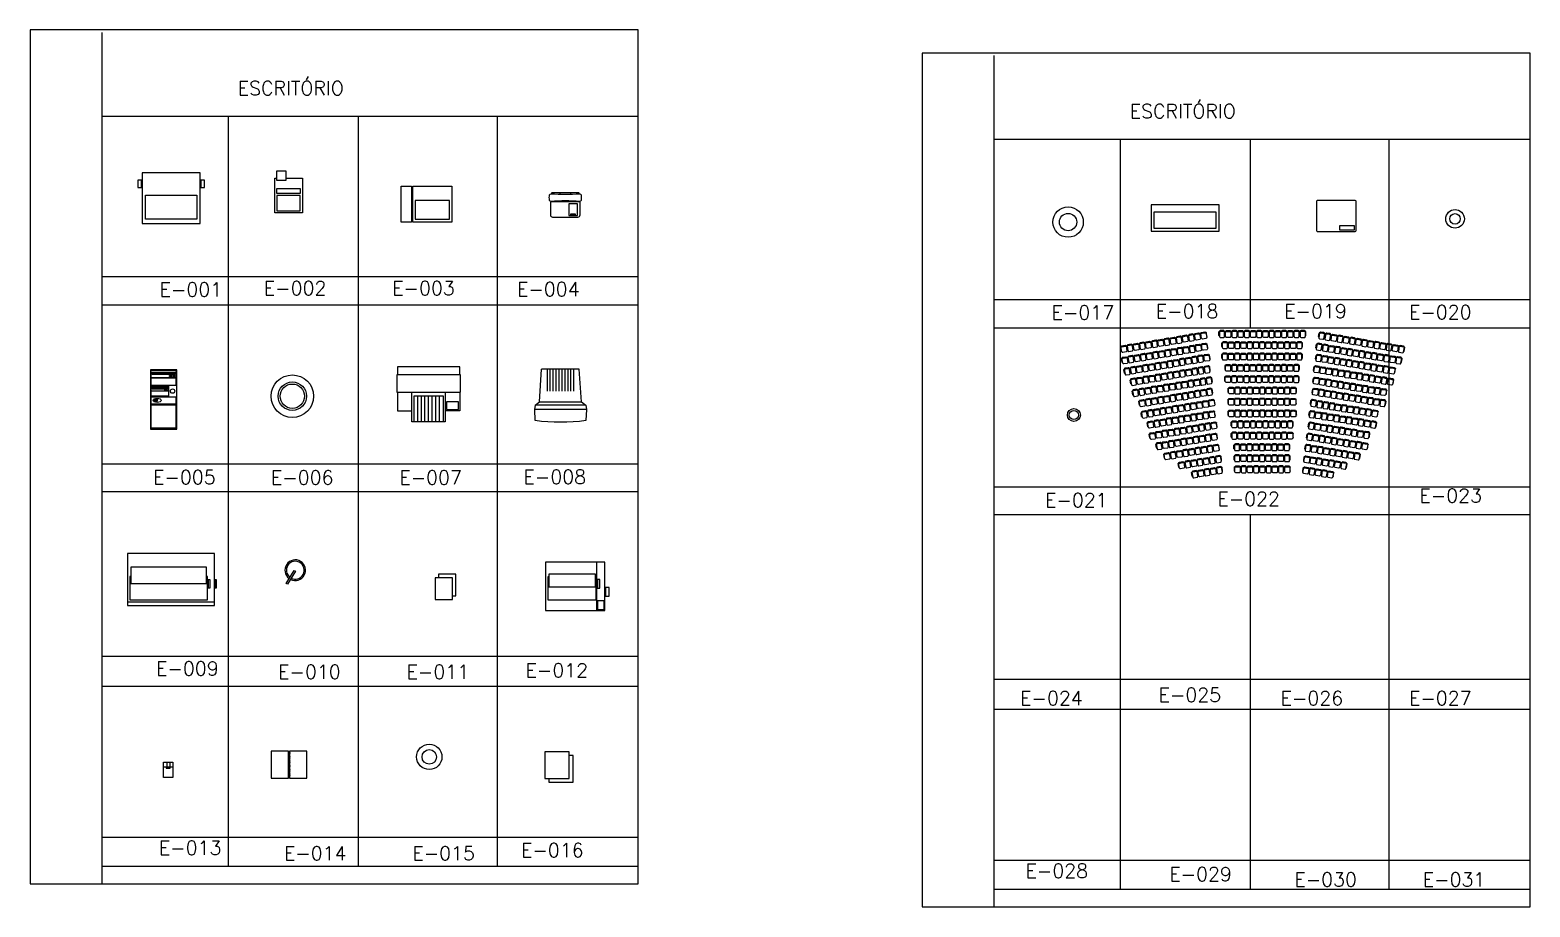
# Model space of a CAD drawing. Extents: x 22.8 to 44.4, y 25.3 to 31.4.
# Drawn here: x 22.82 to 33.18, y 25.34 to 31.4 of the extents above; entities that cross this region are included whole.
import ezdxf

# ---------------------------------------------------------------- set-up
doc = ezdxf.new("R2010")
doc.units = 0
doc.header["$MEASUREMENT"] = 0
doc.layers.get('0').update_dxf_attribs({"linetype": 'CONTINUOUS'})
for name, color, linetype in [('A-MOBILIA', 1, 'CONTINUOUS'), ('E-ESCRITORIO', 1, 'CONTINUOUS'), ('FOLHA', 3, 'CONTINUOUS')]:
    doc.layers.add(name, color=color, linetype=linetype)
doc.styles.get("Standard").update_dxf_attribs({"font": 'txt.shx', "height": 0.15})

# ---------------------------------------------------------------- blocks, each defined once
blk = doc.blocks.new('A-4312')
at = {"layer": 'A-MOBILIA'}
for p, q in [((0.15, 0), (-0.15, 0)), ((-0.27, -0.43), (-0.27, -0.11)), ((-0.23, -0.08), (-0.24, -0.08)), ((-0.23, -0.46), (-0.24, -0.46)), ((-0.23, -0.07), (-0.23, -0.53)), ((-0.15, -0.6), (0.15, -0.6)), ((0.23, -0.53), (0.23, -0.07)), ((0.23, -0.08), (0.24, -0.08)), ((0.23, -0.46), (0.24, -0.46)), ((0.27, -0.43), (0.27, -0.11))]:
    blk.add_line(p, q, dxfattribs=at)
for centre, radius, start, end in [((-0.24, -0.11), 0.03, 90, 180), ((-0.24, -0.43), 0.03, 180, 270), ((-0.15, -0.07), 0.07, 90, 180), ((-0.15, -0.53), 0.07, 180, 270), ((0, -1.45), 1.37, 81.6016, 98.3984), ((0.15, -0.07), 0.07, 0, 90), ((0.15, -0.53), 0.07, 270, 0), ((0.24, -0.11), 0.03, 0, 90), ((0.24, -0.43), 0.03, 270, 0)]:
    blk.add_arc(centre, radius, start, end, dxfattribs=at)

msp = doc.modelspace()

# ---------------------------------------------------------------- linework, layer by layer
for points in [[(22.822, 25.496), (27.022, 25.496), (27.022, 31.396), (22.822, 31.396)], [(28.984, 25.337), (33.184, 25.337), (33.184, 31.237), (28.984, 31.237)]]:
    msp.add_lwpolyline(points, close=True)
at = {"layer": 'A-MOBILIA'}
for p, q in [((31.269, 29.209), (31.269, 29.234)), ((31.273, 29.236), (31.271, 29.236)), ((31.273, 29.201), (31.273, 29.237)), ((31.278, 29.242), (31.303, 29.242)), ((31.308, 29.237), (31.308, 29.201)), ((31.308, 29.236), (31.31, 29.236)), ((31.312, 29.209), (31.312, 29.234)), ((31.269, 29.13), (31.269, 29.155)), ((31.273, 29.206), (31.271, 29.206)), ((31.273, 29.157), (31.271, 29.157)), ((31.273, 29.127), (31.271, 29.127)), ((31.273, 29.122), (31.273, 29.158)), ((31.303, 29.196), (31.278, 29.196)), ((31.278, 29.163), (31.302, 29.163)), ((31.308, 29.206), (31.31, 29.206)), ((31.308, 29.158), (31.308, 29.122)), ((31.308, 29.157), (31.309, 29.157)), ((31.308, 29.127), (31.309, 29.127)), ((31.312, 29.13), (31.312, 29.155)), ((31.302, 29.117), (31.278, 29.117))]:
    msp.add_line(p, q, dxfattribs=at)
for centre, radius, start, end in [((31.271, 29.234), 0.00234, 90, 180), ((31.278, 29.237), 0.00546, 90, 180), ((31.291, 29.13), 0.106, 81.6016, 98.3984), ((31.303, 29.237), 0.00546, 360, 90), ((31.31, 29.234), 0.00234, 360, 90), ((31.271, 29.209), 0.00234, 180, 270), ((31.271, 29.155), 0.00234, 90, 180), ((31.271, 29.13), 0.00234, 180, 270), ((31.278, 29.201), 0.00546, 180, 270), ((31.278, 29.158), 0.00546, 90, 180), ((31.278, 29.122), 0.00546, 180, 270), ((31.29, 29.051), 0.106, 81.6016, 98.3984), ((31.302, 29.158), 0.00546, 360, 90), ((31.302, 29.122), 0.00546, 270, 360), ((31.303, 29.201), 0.00546, 270, 360), ((31.309, 29.155), 0.00234, 360, 90), ((31.309, 29.13), 0.00234, 270, 360), ((31.31, 29.209), 0.00234, 270, 360)]:
    msp.add_arc(centre, radius, start, end, dxfattribs=at)
at = {"layer": 'E-ESCRITORIO'}
for p, q in [((26.556, 30.27), (26.484, 30.27)), ((26.341, 28.828), (26.356, 29.053)), ((26.616, 29.053), (26.356, 29.053)), ((26.396, 28.901), (26.396, 29.053)), ((26.416, 28.901), (26.416, 29.053)), ((26.436, 28.901), (26.436, 29.053)), ((26.456, 28.901), (26.456, 29.053)), ((26.476, 28.901), (26.476, 29.053)), ((26.496, 29.053), (26.496, 28.901)), ((26.516, 29.053), (26.516, 28.901)), ((26.536, 29.053), (26.536, 28.901)), ((26.556, 29.053), (26.556, 28.901)), ((26.576, 29.053), (26.576, 28.901)), ((26.631, 28.828), (26.616, 29.053)), ((23.778, 28.901), (23.659, 28.901)), ((25.475, 28.689), (25.475, 28.869)), ((25.475, 28.869), (25.675, 28.869)), ((25.5, 28.689), (25.5, 28.869)), ((25.525, 28.689), (25.525, 28.869)), ((25.55, 28.689), (25.55, 28.869)), ((25.575, 28.689), (25.575, 28.869)), ((25.6, 28.689), (25.6, 28.869)), ((25.625, 28.689), (25.625, 28.869)), ((25.65, 28.689), (25.65, 28.869)), ((25.675, 28.869), (25.675, 28.689)), ((26.311, 28.803), (26.341, 28.828)), ((26.341, 28.828), (26.631, 28.828)), ((26.631, 28.828), (26.661, 28.803)), ((26.311, 28.803), (26.306, 28.773)), ((26.666, 28.773), (26.306, 28.773)), ((26.306, 28.773), (26.31, 28.699)), ((26.661, 28.803), (26.311, 28.803)), ((26.661, 28.803), (26.666, 28.773)), ((26.666, 28.773), (26.662, 28.699)), ((26.738, 27.385), (26.738, 27.72)), ((25.741, 27.612), (25.621, 27.612)), ((25.621, 27.612), (25.621, 27.461)), ((25.764, 27.636), (25.644, 27.636)), ((25.644, 27.636), (25.644, 27.612)), ((25.741, 27.461), (25.741, 27.612)), ((25.764, 27.486), (25.764, 27.636)), ((25.621, 27.461), (25.741, 27.461)), ((25.741, 27.486), (25.764, 27.486)), ((23.495, 27.445), (24.095, 27.445)), ((23.766, 26.337), (23.766, 26.305)), ((23.787, 26.337), (23.787, 26.305)), ((24.619, 26.407), (24.602, 26.403)), ((24.619, 26.397), (24.602, 26.393)), ((24.619, 26.387), (24.602, 26.383)), ((24.619, 26.377), (24.602, 26.373)), ((24.619, 26.367), (24.602, 26.363)), ((24.619, 26.357), (24.602, 26.353)), ((24.619, 26.347), (24.602, 26.343)), ((24.619, 26.337), (24.602, 26.333)), ((24.619, 26.327), (24.602, 26.323)), ((26.377, 26.41), (26.377, 26.225)), ((26.547, 26.41), (26.377, 26.41)), ((26.547, 26.225), (26.547, 26.41)), ((26.575, 26.384), (26.547, 26.384)), ((26.575, 26.199), (26.575, 26.384)), ((23.744, 26.305), (23.809, 26.305)), ((24.619, 26.317), (24.602, 26.313)), ((24.619, 26.307), (24.602, 26.303)), ((24.619, 26.297), (24.602, 26.293)), ((24.619, 26.287), (24.602, 26.283)), ((24.619, 26.277), (24.602, 26.273)), ((24.619, 26.267), (24.602, 26.263)), ((24.619, 26.257), (24.602, 26.253)), ((24.619, 26.247), (24.602, 26.243)), ((24.619, 26.237), (24.602, 26.233)), ((26.377, 26.225), (26.547, 26.225)), ((26.405, 26.225), (26.405, 26.199)), ((26.405, 26.199), (26.575, 26.199))]:
    msp.add_line(p, q, dxfattribs=at)
for points in [[(23.997, 30.06), (23.997, 30.41), (23.597, 30.41), (23.597, 30.06)], [(24.526, 30.357), (24.526, 30.422), (24.589, 30.422), (24.589, 30.357)], [(23.567, 30.358), (23.567, 30.308), (23.592, 30.308), (23.592, 30.358)], [(24.002, 30.358), (24.002, 30.308), (24.027, 30.308), (24.027, 30.358)], [(24.689, 30.266), (24.527, 30.266), (24.527, 30.3), (24.689, 30.3)], [(25.386, 30.068), (25.386, 30.318), (25.456, 30.318), (25.456, 30.068)], [(25.466, 30.318), (25.736, 30.318), (25.736, 30.068), (25.466, 30.068)], [(23.619, 30.089), (23.619, 30.255), (23.974, 30.255), (23.974, 30.089)], [(24.527, 30.147), (24.689, 30.147), (24.689, 30.252), (24.527, 30.252)], [(25.483, 30.218), (25.483, 30.089), (25.719, 30.089), (25.719, 30.218)], [(26.603, 30.114), (26.603, 30.194), (26.543, 30.194), (26.543, 30.114)], [(31.036, 30.007), (31.036, 30.187), (30.566, 30.187), (30.566, 30.007)], [(26.589, 30.117), (26.589, 30.123), (26.556, 30.123), (26.556, 30.117)], [(31.016, 30.027), (31.016, 30.138), (30.586, 30.138), (30.586, 30.027)], [(23.835, 28.639), (23.835, 29.049), (23.655, 29.049), (23.655, 28.639)], [(23.659, 29.045), (23.829, 29.045), (23.829, 28.993), (23.659, 28.993)], [(23.666, 29.033), (23.822, 29.033), (23.822, 29.016), (23.666, 29.016)], [(23.67, 29.029), (23.819, 29.029), (23.819, 29.021), (23.67, 29.021)], [(25.795, 28.894), (25.795, 29.014), (25.355, 29.014), (25.355, 28.894)], [(23.659, 28.993), (23.829, 28.993), (23.829, 28.94), (23.659, 28.94)], [(23.659, 28.935), (23.778, 28.935), (23.778, 28.867), (23.659, 28.867)], [(23.666, 28.931), (23.771, 28.931), (23.771, 28.914), (23.666, 28.914)], [(23.669, 28.926), (23.768, 28.926), (23.768, 28.919), (23.669, 28.919)], [(23.786, 29.009), (23.801, 29.009), (23.801, 29.001), (23.786, 29.001)], [(23.808, 29.009), (23.822, 29.009), (23.822, 29.001), (23.808, 29.001)], [(23.659, 28.862), (23.829, 28.862), (23.829, 28.81), (23.659, 28.81)], [(23.682, 28.843), (23.701, 28.843), (23.701, 28.832), (23.682, 28.832)], [(23.754, 28.91), (23.771, 28.91), (23.771, 28.903), (23.754, 28.903)], [(25.782, 28.775), (25.782, 28.826), (25.699, 28.826), (25.699, 28.775)], [(23.659, 28.806), (23.829, 28.806), (23.829, 28.644), (23.659, 28.644)], [(24.095, 27.42), (24.095, 27.78), (23.495, 27.78), (23.495, 27.42)], [(24.04, 27.571), (24.04, 27.684), (23.518, 27.684), (23.518, 27.571)], [(26.793, 27.385), (26.793, 27.72), (26.383, 27.72), (26.383, 27.385)], [(24.067, 27.542), (24.067, 27.597), (24.052, 27.597), (24.052, 27.542)], [(24.109, 27.542), (24.109, 27.597), (24.1, 27.597), (24.1, 27.542)], [(24.655, 27.657), (24.601, 27.567), (24.592, 27.573), (24.647, 27.662)], [(26.727, 27.548), (26.727, 27.637), (26.405, 27.637), (26.405, 27.548)], [(26.757, 27.54), (26.757, 27.6), (26.743, 27.6), (26.743, 27.54)], [(26.823, 27.485), (26.823, 27.545), (26.797, 27.545), (26.797, 27.485)], [(26.787, 27.392), (26.787, 27.452), (26.743, 27.452), (26.743, 27.392)], [(23.744, 26.337), (23.809, 26.337), (23.809, 26.232), (23.744, 26.232)], [(24.608, 26.413), (24.488, 26.413), (24.488, 26.227), (24.608, 26.227)], [(24.614, 26.413), (24.614, 26.227), (24.734, 26.227), (24.734, 26.413)], [(23.79, 26.295), (23.79, 26.301), (23.763, 26.301), (23.763, 26.295)]]:
    msp.add_lwpolyline(points, close=True, dxfattribs=at)
for points in [[(24.589, 30.372), (24.704, 30.372), (24.704, 30.132), (24.512, 30.132), (24.512, 30.372), (24.526, 30.372)], [(31.867, 30.015), (31.972, 30.015), (31.972, 30.043), (31.867, 30.043), (31.867, 30.015)], [(25.79, 29.014), (25.79, 29.069), (25.36, 29.069), (25.36, 29.014)], [(25.36, 28.894), (25.36, 28.764), (25.46, 28.764)], [(25.69, 28.894), (25.69, 28.689), (25.46, 28.689), (25.46, 28.894)], [(25.79, 28.894), (25.79, 28.764), (25.69, 28.764)], [(23.518, 27.62), (23.511, 27.62), (23.511, 27.46), (24.047, 27.46), (24.047, 27.62), (24.04, 27.62)], [(26.405, 27.618), (26.398, 27.618), (26.398, 27.46), (26.733, 27.46)], [(26.733, 27.46), (26.733, 27.618), (26.727, 27.618)]]:
    msp.add_lwpolyline(points, dxfattribs=at)
for points in [[(26.411, 30.257, -0.355097), (26.421, 30.265, 0.042044), (26.619, 30.265, -0.355097), (26.628, 30.257, -0.103348), (26.628, 30.219, -0.355097), (26.619, 30.211, 0.042044), (26.421, 30.211, -0.355097), (26.411, 30.219, -0.103348)], [(26.422, 30.208, 0.414214), (26.417, 30.203), (26.417, 30.118, 0.414214), (26.432, 30.103), (26.607, 30.103, 0.414214), (26.622, 30.118), (26.622, 30.203, 0.414214), (26.617, 30.208)], [(31.983, 30.014), (31.983, 30.209, 0.414214), (31.973, 30.219), (31.718, 30.219, 0.414214), (31.708, 30.209), (31.708, 30.014, 0.414214), (31.718, 30.004), (31.973, 30.004, 0.414214)]]:
    msp.add_lwpolyline(points, format="xyb", close=True, dxfattribs=at)
for points in [[(26.485, 30.261), (26.485, 30.267, 0.422853), (26.48, 30.272, 0.009657), (26.427, 30.27, 0.386883), (26.422, 30.265)], [(26.617, 30.265, 0.386883), (26.613, 30.27, 0.009657), (26.56, 30.272, 0.422853), (26.555, 30.267), (26.555, 30.261)]]:
    msp.add_lwpolyline(points, format="xyb", dxfattribs=at)
for centre, radius in [((29.993, 30.069), 0.105), ((32.666, 30.091), 0.0642), ((29.993, 30.069), 0.06), ((32.666, 30.091), 0.0365), ((23.807, 28.901), 0.0151), ((24.634, 28.866), 0.147), ((24.634, 28.866), 0.0985), ((24.634, 28.866), 0.084), ((30.033, 28.736), 0.0449), ((30.033, 28.736), 0.0321), ((25.58, 26.374), 0.0876), ((25.58, 26.374), 0.05)]:
    msp.add_circle(centre, radius, dxfattribs=at)
for centre, radius, start, end in [((26.486, 30.068), 1.38, 262.6865, 277.3135), ((24.654, 27.664), 0.0712, 243.1955, 233.8649), ((24.654, 27.664), 0.0615, 243.1955, 233.8649)]:
    msp.add_arc(centre, radius, start, end, dxfattribs=at)
msp.add_ellipse((23.7, 28.837), major_axis=(-0.0286, 0), ratio=0.483869, dxfattribs=at)
at = {"layer": 'FOLHA', "linetype": 'CONTINUOUS'}
for p, q in [((23.318, 31.378), (23.318, 25.496)), ((29.48, 31.219), (29.48, 25.337)), ((27.022, 30.799), (23.318, 30.799)), ((24.19, 30.799), (24.19, 25.62)), ((25.088, 30.799), (25.088, 25.62)), ((26.05, 25.62), (26.05, 30.799)), ((33.184, 30.64), (29.48, 30.64)), ((30.352, 30.64), (30.352, 25.461)), ((31.25, 30.64), (31.25, 29.338)), ((32.212, 25.461), (32.212, 30.64)), ((23.318, 29.693), (27.022, 29.693)), ((29.48, 29.534), (33.184, 29.534)), ((23.318, 29.497), (27.022, 29.497)), ((29.48, 29.338), (33.184, 29.338)), ((23.318, 28.399), (27.022, 28.399)), ((23.318, 28.207), (27.022, 28.207)), ((29.48, 28.24), (33.184, 28.24)), ((29.48, 28.048), (33.184, 28.048)), ((31.25, 28.048), (31.25, 25.461)), ((23.318, 27.069), (27.022, 27.069)), ((23.318, 26.863), (27.022, 26.863)), ((29.48, 26.91), (33.184, 26.91)), ((29.48, 26.704), (33.184, 26.704)), ((23.318, 25.819), (27.022, 25.819)), ((23.318, 25.62), (27.022, 25.62)), ((29.48, 25.66), (33.184, 25.66)), ((29.48, 25.461), (33.184, 25.461))]:
    msp.add_line(p, q, dxfattribs=at)

# ---------------------------------------------------------------- block references
at = {"layer": 'E-ESCRITORIO', "yscale": 0.078, "zscale": 0.078}
for p, xscale, rotation in [((30.417, 29.223), 0.078, 9.52440859872178), ((30.46, 29.23), -0.078, 9.524408510557425), ((30.502, 29.237), 0.078, 9.52440859872178), ((30.544, 29.244), -0.078, 9.524408510557425), ((30.587, 29.251), 0.078, 9.52440859872178), ((30.629, 29.258), -0.078, 9.524408510557425), ((30.671, 29.265), 0.078, 9.52440859872178), ((30.714, 29.272), -0.078, 9.524408510557425), ((30.756, 29.279), 0.078, 9.52440859872178), ((30.798, 29.287), -0.078, 9.524408510557425), ((30.841, 29.294), 0.078, 9.52440859872178), ((30.883, 29.302), -0.078, 9.524408510557425), ((30.889, 29.224), -0.078, 9.524408510557425), ((30.926, 29.309), -0.078, 9.524408510557425), ((30.931, 29.231), -0.078, 9.524408510557425), ((31.056, 29.319), 0.078, 4.69835370608962e-08), ((31.076, 29.242), 0.078, 4.69835370608962e-08), ((31.099, 29.319), -0.078, 359.9999999588191), ((31.119, 29.242), -0.078, 359.9999999588191), ((31.142, 29.319), 0.078, 4.69835370608962e-08), ((31.162, 29.242), 0.078, 4.69835370608962e-08), ((31.185, 29.319), -0.078, 359.9999999588191), ((31.205, 29.242), -0.078, 359.9999999588191), ((31.228, 29.319), 0.078, 4.69835370608962e-08), ((31.248, 29.242), 0.078, 4.69835370608962e-08), ((31.271, 29.319), -0.078, 359.9999999588191), ((31.313, 29.319), 0.078, 4.69835370608962e-08), ((31.333, 29.242), 0.078, 4.69835370608962e-08), ((31.356, 29.319), -0.078, 359.9999999588191), ((31.376, 29.242), -0.078, 359.9999999588191), ((31.399, 29.319), 0.078, 4.69835370608962e-08), ((31.419, 29.242), 0.078, 4.69835370608962e-08), ((31.442, 29.319), -0.078, 359.9999999588191), ((31.462, 29.242), -0.078, 359.9999999588191), ((31.485, 29.319), 0.078, 4.69835370608962e-08), ((31.505, 29.242), 0.078, 4.69835370608962e-08), ((31.528, 29.319), -0.078, 359.9999999588191), ((31.548, 29.242), -0.078, 359.9999999588191), ((31.571, 29.319), 0.078, 4.69835370608962e-08), ((31.591, 29.242), 0.078, 4.69835370608962e-08), ((31.614, 29.319), 0.078, 4.69835370608962e-08), ((31.731, 29.23), 0.078, 350.4755914952456), ((31.749, 29.307), 0.078, 350.4755914952456), ((31.774, 29.223), 0.078, 350.4755914952456), ((31.791, 29.3), 0.078, 350.4755914952456), ((31.834, 29.292), -0.078, 350.4755914070813), ((31.876, 29.285), 0.078, 350.4755914952456), ((31.918, 29.278), -0.078, 350.4755914070813), ((31.961, 29.271), 0.078, 350.4755914952456), ((32.003, 29.264), -0.078, 350.4755914070813), ((32.045, 29.256), 0.078, 350.4755914952456), ((32.087, 29.249), -0.078, 350.4755914070813), ((32.13, 29.242), 0.078, 350.4755914952456), ((32.172, 29.235), -0.078, 350.4755914070813), ((32.214, 29.228), 0.078, 350.4755914952456), ((32.257, 29.221), -0.078, 350.4755914070813), ((30.375, 29.216), -0.078, 9.524408510557425), ((30.381, 29.137), -0.078, 9.524408510557425), ((30.423, 29.145), 0.078, 9.52440859872178), ((30.466, 29.152), -0.078, 9.524408510557425), ((30.508, 29.159), 0.078, 9.52440859872178), ((30.55, 29.166), -0.078, 9.524408510557425), ((30.593, 29.173), 0.078, 9.52440859872178), ((30.635, 29.18), -0.078, 9.524408510557425), ((30.677, 29.187), 0.078, 9.52440859872178), ((30.719, 29.194), -0.078, 9.524408510557425), ((30.735, 29.118), -0.078, 9.524408510557425), ((30.762, 29.201), 0.078, 9.52440859872178), ((30.777, 29.126), 0.078, 9.52440859872178), ((30.804, 29.208), -0.078, 9.524408510557425), ((30.82, 29.133), -0.078, 9.524408510557425), ((30.846, 29.215), 0.078, 9.52440859872178), ((30.862, 29.14), 0.078, 9.52440859872178), ((30.904, 29.148), 0.078, 9.52440859872178), ((30.947, 29.155), -0.078, 9.524408510557425), ((31.076, 29.163), 0.078, 4.69835370608962e-08), ((31.118, 29.163), -0.078, 359.9999999588191), ((31.161, 29.163), 0.078, 4.69835370608962e-08), ((31.204, 29.163), -0.078, 359.9999999588191), ((31.247, 29.163), 0.078, 4.69835370608962e-08), ((31.333, 29.163), 0.078, 4.69835370608962e-08), ((31.376, 29.163), -0.078, 359.9999999588191), ((31.419, 29.163), 0.078, 4.69835370608962e-08), ((31.462, 29.163), -0.078, 359.9999999588191), ((31.505, 29.163), 0.078, 4.69835370608962e-08), ((31.547, 29.163), -0.078, 359.9999999588191), ((31.59, 29.163), 0.078, 4.69835370608962e-08), ((31.728, 29.153), 0.078, 350.4755914952456), ((31.77, 29.146), -0.078, 350.4755914070813), ((31.812, 29.138), -0.078, 350.4755914070813), ((31.816, 29.215), -0.078, 350.4755914070813), ((31.855, 29.131), 0.078, 350.4755914952456), ((31.858, 29.208), 0.078, 350.4755914952456), ((31.897, 29.124), -0.078, 350.4755914070813), ((31.901, 29.2), -0.078, 350.4755914070813), ((31.939, 29.117), 0.078, 350.4755914952456), ((31.943, 29.193), 0.078, 350.4755914952456), ((31.985, 29.186), -0.078, 350.4755914070813), ((32.027, 29.179), 0.078, 350.4755914952456), ((32.07, 29.172), -0.078, 350.4755914070813), ((32.112, 29.165), 0.078, 350.4755914952456), ((32.154, 29.158), -0.078, 350.4755914070813), ((32.197, 29.151), 0.078, 350.4755914952456), ((32.239, 29.144), -0.078, 350.4755914070813), ((32.281, 29.137), 0.078, 350.4755914952456), ((32.299, 29.214), 0.078, 350.4755914952456), ((30.397, 29.061), 0.078, 9.52440859872178), ((30.439, 29.069), 0.078, 9.52440859872178), ((30.481, 29.076), -0.078, 9.524408510557425), ((30.523, 29.083), 0.078, 9.52440859872178), ((30.566, 29.09), -0.078, 9.524408510557425), ((30.608, 29.097), 0.078, 9.52440859872178), ((30.61, 29.017), 0.078, 9.52440859872178), ((30.65, 29.104), -0.078, 9.524408510557425), ((30.653, 29.025), -0.078, 9.524408510557425), ((30.693, 29.111), 0.078, 9.52440859872178), ((30.695, 29.032), 0.078, 9.52440859872178), ((30.737, 29.039), -0.078, 9.524408510557425), ((30.779, 29.046), 0.078, 9.52440859872178), ((30.822, 29.053), -0.078, 9.524408510557425), ((30.864, 29.06), 0.078, 9.52440859872178), ((30.906, 29.067), 0.078, 9.52440859872178), ((30.949, 29.074), 0.078, 9.52440859872178), ((31.098, 29.085), -0.078, 359.9999999588191), ((31.141, 29.085), 0.078, 4.69835370608962e-08), ((31.184, 29.085), -0.078, 359.9999999588191), ((31.226, 29.085), 0.078, 4.69835370608962e-08), ((31.269, 29.085), -0.078, 359.9999999588191), ((31.312, 29.085), 0.078, 4.69835370608962e-08), ((31.355, 29.085), -0.078, 359.9999999588191), ((31.398, 29.085), 0.078, 4.69835370608962e-08), ((31.441, 29.085), -0.078, 359.9999999588191), ((31.484, 29.085), 0.078, 4.69835370608962e-08), ((31.527, 29.085), -0.078, 359.9999999588191), ((31.57, 29.085), 0.078, 4.69835370608962e-08), ((31.715, 29.075), -0.078, 350.4755914070813), ((31.757, 29.068), -0.078, 350.4755914070813), ((31.799, 29.061), -0.078, 350.4755914070813), ((31.842, 29.054), 0.078, 350.4755914952456), ((31.884, 29.047), -0.078, 350.4755914070813), ((31.926, 29.04), 0.078, 350.4755914952456), ((31.969, 29.033), -0.078, 350.4755914070813), ((31.981, 29.11), -0.078, 350.4755914070813), ((32.011, 29.026), 0.078, 350.4755914952456), ((32.024, 29.103), 0.078, 350.4755914952456), ((32.053, 29.019), -0.078, 350.4755914070813), ((32.066, 29.095), -0.078, 350.4755914070813), ((32.096, 29.011), 0.078, 350.4755914952456), ((32.108, 29.088), 0.078, 350.4755914952456), ((32.151, 29.081), -0.078, 350.4755914070813), ((32.193, 29.074), 0.078, 350.4755914952456), ((32.235, 29.067), -0.078, 350.4755914070813), ((30.441, 28.989), 0.078, 9.52440859872178), ((30.455, 28.912), 0.078, 9.52440859872178), ((30.483, 28.996), -0.078, 9.524408510557425), ((30.498, 28.919), 0.078, 9.52440859872178), ((30.526, 29.003), 0.078, 9.52440859872178), ((30.54, 28.926), -0.078, 9.524408510557425), ((30.568, 29.01), -0.078, 9.524408510557425), ((30.582, 28.934), 0.078, 9.52440859872178), ((30.625, 28.941), -0.078, 9.524408510557425), ((30.667, 28.948), 0.078, 9.52440859872178), ((30.709, 28.955), -0.078, 9.524408510557425), ((30.752, 28.962), 0.078, 9.52440859872178), ((30.794, 28.969), -0.078, 9.524408510557425), ((30.836, 28.976), 0.078, 9.52440859872178), ((30.879, 28.983), -0.078, 9.524408510557425), ((30.921, 28.99), 0.078, 9.52440859872178), ((30.924, 28.912), -0.078, 9.524408510557425), ((30.963, 28.997), 0.078, 9.52440859872178), ((30.966, 28.919), 0.078, 9.52440859872178), ((31.097, 29.007), -0.078, 359.9999999588191), ((31.12, 28.928), -0.078, 359.9999999588191), ((31.14, 29.007), 0.078, 4.69835370608962e-08), ((31.163, 28.928), 0.078, 4.69835370608962e-08), ((31.182, 29.007), -0.078, 359.9999999588191), ((31.206, 28.928), -0.078, 359.9999999588191), ((31.225, 29.007), 0.078, 4.69835370608962e-08), ((31.249, 28.928), 0.078, 4.69835370608962e-08), ((31.268, 29.007), -0.078, 359.9999999588191), ((31.292, 28.928), -0.078, 359.9999999588191), ((31.311, 29.007), 0.078, 4.69835370608962e-08), ((31.335, 28.928), 0.078, 4.69835370608962e-08), ((31.354, 29.007), -0.078, 359.9999999588191), ((31.378, 28.928), -0.078, 359.9999999588191), ((31.397, 29.007), 0.078, 4.69835370608962e-08), ((31.421, 28.928), 0.078, 4.69835370608962e-08), ((31.44, 29.007), -0.078, 359.9999999588191), ((31.464, 28.928), -0.078, 359.9999999588191), ((31.483, 29.007), 0.078, 4.69835370608962e-08), ((31.506, 28.928), 0.078, 4.69835370608962e-08), ((31.526, 29.007), -0.078, 359.9999999588191), ((31.549, 28.928), -0.078, 359.9999999588191), ((31.569, 29.007), 0.078, 4.69835370608962e-08), ((31.705, 28.92), -0.078, 350.4755914070813), ((31.711, 28.996), -0.078, 350.4755914070813), ((31.747, 28.913), 0.078, 350.4755914952456), ((31.753, 28.989), -0.078, 350.4755914070813), ((31.796, 28.982), 0.078, 350.4755914952456), ((31.838, 28.974), -0.078, 350.4755914070813), ((31.88, 28.967), 0.078, 350.4755914952456), ((31.922, 28.96), -0.078, 350.4755914070813), ((31.965, 28.953), 0.078, 350.4755914952456), ((32.007, 28.946), -0.078, 350.4755914070813), ((32.049, 28.939), 0.078, 350.4755914952456), ((32.092, 28.932), -0.078, 350.4755914070813), ((32.134, 28.925), 0.078, 350.4755914952456), ((32.138, 29.004), -0.078, 350.4755914070813), ((32.176, 28.918), -0.078, 350.4755914070813), ((32.18, 28.997), 0.078, 350.4755914952456), ((32.223, 28.99), -0.078, 350.4755914070813), ((30.501, 28.841), -0.078, 9.524408510557425), ((30.543, 28.848), 0.078, 9.52440859872178), ((30.585, 28.855), -0.078, 9.524408510557425), ((30.628, 28.862), 0.078, 9.52440859872178), ((30.67, 28.869), -0.078, 9.524408510557425), ((30.712, 28.876), 0.078, 9.52440859872178), ((30.755, 28.884), -0.078, 9.524408510557425), ((30.77, 28.807), -0.078, 9.524408510557425), ((30.798, 28.889), 0.078, 9.52440859872178), ((30.813, 28.813), 0.078, 9.52440859872178), ((30.839, 28.898), -0.078, 9.524408510557425), ((30.855, 28.821), -0.078, 9.524408510557425), ((30.882, 28.905), 0.078, 9.52440859872178), ((30.897, 28.828), -0.078, 9.524408510557425), ((30.939, 28.835), -0.078, 9.524408510557425), ((30.981, 28.843), -0.078, 9.524408510557425), ((31.119, 28.851), -0.078, 359.9999999588191), ((31.161, 28.851), 0.078, 4.69835370608962e-08), ((31.204, 28.851), -0.078, 359.9999999588191), ((31.247, 28.851), 0.078, 4.69835370608962e-08), ((31.29, 28.851), -0.078, 359.9999999588191), ((31.333, 28.851), 0.078, 4.69835370608962e-08), ((31.376, 28.851), -0.078, 359.9999999588191), ((31.419, 28.851), 0.078, 4.69835370608962e-08), ((31.462, 28.851), -0.078, 359.9999999588191), ((31.505, 28.851), 0.078, 4.69835370608962e-08), ((31.548, 28.851), -0.078, 359.9999999588191), ((31.693, 28.841), 0.078, 350.4755914952456), ((31.735, 28.833), 0.078, 350.4755914952456), ((31.777, 28.826), 0.078, 350.4755914952456), ((31.79, 28.906), -0.078, 350.4755914070813), ((31.82, 28.819), 0.078, 350.4755914952456), ((31.832, 28.899), 0.078, 350.4755914952456), ((31.861, 28.811), -0.078, 350.4755914070813), ((31.873, 28.891), -0.078, 350.4755914070813), ((31.904, 28.805), 0.078, 350.4755914952456), ((31.917, 28.885), 0.078, 350.4755914952456), ((31.959, 28.878), -0.078, 350.4755914070813), ((32.001, 28.871), 0.078, 350.4755914952456), ((32.043, 28.864), -0.078, 350.4755914070813), ((32.086, 28.856), 0.078, 350.4755914952456), ((32.128, 28.849), -0.078, 350.4755914070813), ((32.17, 28.842), 0.078, 350.4755914952456), ((30.516, 28.763), 0.078, 9.52440859872178), ((30.558, 28.771), 0.078, 9.52440859872178), ((30.601, 28.778), -0.078, 9.524408510557425), ((30.602, 28.7), 0.078, 9.52440859872178), ((30.643, 28.785), 0.078, 9.52440859872178), ((30.644, 28.707), -0.078, 9.524408510557425), ((30.685, 28.793), -0.078, 9.524408510557425), ((30.686, 28.715), 0.078, 9.52440859872178), ((30.728, 28.8), 0.078, 9.52440859872178), ((30.729, 28.722), -0.078, 9.524408510557425), ((30.771, 28.729), 0.078, 9.52440859872178), ((30.813, 28.736), -0.078, 9.524408510557425), ((30.856, 28.743), 0.078, 9.52440859872178), ((30.898, 28.75), -0.078, 9.524408510557425), ((30.94, 28.757), 0.078, 9.52440859872178), ((30.983, 28.764), -0.078, 9.524408510557425), ((31.12, 28.77), -0.078, 359.9999999588191), ((31.163, 28.77), 0.078, 4.69835370608962e-08), ((31.206, 28.77), -0.078, 359.9999999588191), ((31.249, 28.77), 0.078, 4.69835370608962e-08), ((31.292, 28.77), -0.078, 359.9999999588191), ((31.335, 28.77), 0.078, 4.69835370608962e-08), ((31.377, 28.77), -0.078, 359.9999999588191), ((31.42, 28.77), 0.078, 4.69835370608962e-08), ((31.463, 28.77), -0.078, 359.9999999588191), ((31.506, 28.77), 0.078, 4.69835370608962e-08), ((31.549, 28.77), -0.078, 359.9999999588191), ((31.683, 28.764), 0.078, 350.4755914952456), ((31.725, 28.757), -0.078, 350.4755914070813), ((31.767, 28.75), 0.078, 350.4755914952456), ((31.81, 28.743), -0.078, 350.4755914070813), ((31.852, 28.736), 0.078, 350.4755914952456), ((31.894, 28.729), -0.078, 350.4755914070813), ((31.937, 28.722), 0.078, 350.4755914952456), ((31.947, 28.798), -0.078, 350.4755914070813), ((31.979, 28.715), -0.078, 350.4755914070813), ((31.989, 28.791), 0.078, 350.4755914952456), ((32.021, 28.708), 0.078, 350.4755914952456), ((32.031, 28.784), -0.078, 350.4755914070813), ((32.064, 28.7), -0.078, 350.4755914070813), ((32.073, 28.777), 0.078, 350.4755914952456), ((32.116, 28.77), -0.078, 350.4755914070813), ((30.559, 28.693), -0.078, 9.524408510557425), ((30.572, 28.614), -0.078, 9.524408510557425), ((30.615, 28.623), -0.078, 9.524408510557425), ((30.657, 28.63), 0.078, 9.52440859872178), ((30.7, 28.637), -0.078, 9.524408510557425), ((30.742, 28.644), 0.078, 9.52440859872178), ((30.784, 28.651), -0.078, 9.524408510557425), ((30.827, 28.659), 0.078, 9.52440859872178), ((30.869, 28.666), -0.078, 9.524408510557425), ((30.911, 28.673), 0.078, 9.52440859872178), ((30.954, 28.68), 0.078, 9.52440859872178), ((30.956, 28.602), 0.078, 9.52440859872178), ((30.996, 28.687), -0.078, 9.524408510557425), ((30.998, 28.609), -0.078, 9.524408510557425), ((31.141, 28.695), -0.078, 359.9999999588191), ((31.141, 28.617), 0.078, 4.69835370608962e-08), ((31.184, 28.695), 0.078, 4.69835370608962e-08), ((31.184, 28.617), -0.078, 359.9999999588191), ((31.227, 28.695), -0.078, 359.9999999588191), ((31.227, 28.617), 0.078, 4.69835370608962e-08), ((31.27, 28.695), 0.078, 4.69835370608962e-08), ((31.27, 28.617), -0.078, 359.9999999588191), ((31.313, 28.695), -0.078, 359.9999999588191), ((31.313, 28.617), 0.078, 4.69835370608962e-08), ((31.356, 28.695), 0.078, 4.69835370608962e-08), ((31.356, 28.617), -0.078, 359.9999999588191), ((31.398, 28.695), -0.078, 359.9999999588191), ((31.399, 28.617), 0.078, 4.69835370608962e-08), ((31.441, 28.695), 0.078, 4.69835370608962e-08), ((31.442, 28.617), -0.078, 359.9999999588191), ((31.484, 28.695), -0.078, 359.9999999588191), ((31.485, 28.617), 0.078, 4.69835370608962e-08), ((31.527, 28.695), 0.078, 4.69835370608962e-08), ((31.527, 28.617), -0.078, 359.9999999588191), ((31.666, 28.608), 0.078, 350.4755914952456), ((31.678, 28.685), 0.078, 350.4755914952456), ((31.709, 28.601), -0.078, 350.4755914070813), ((31.721, 28.678), -0.078, 350.4755914070813), ((31.763, 28.671), -0.078, 350.4755914070813), ((31.805, 28.664), 0.078, 350.4755914952456), ((31.847, 28.657), -0.078, 350.4755914070813), ((31.89, 28.65), 0.078, 350.4755914952456), ((31.932, 28.643), -0.078, 350.4755914070813), ((31.974, 28.636), 0.078, 350.4755914952456), ((32.017, 28.628), -0.078, 350.4755914070813), ((32.059, 28.621), 0.078, 350.4755914952456), ((32.106, 28.693), 0.078, 350.4755914952456), ((30.618, 28.545), 0.078, 9.52440859872178), ((30.66, 28.552), -0.078, 9.524408510557425), ((30.702, 28.559), 0.078, 9.52440859872178), ((30.745, 28.567), -0.078, 9.524408510557425), ((30.787, 28.574), 0.078, 9.52440859872178), ((30.8, 28.497), 0.078, 9.52440859872178), ((30.829, 28.581), -0.078, 9.524408510557425), ((30.842, 28.504), -0.078, 9.524408510557425), ((30.872, 28.588), 0.078, 9.52440859872178), ((30.885, 28.511), 0.078, 9.52440859872178), ((30.914, 28.595), -0.078, 9.524408510557425), ((30.927, 28.518), -0.078, 9.524408510557425), ((30.969, 28.525), 0.078, 9.52440859872178), ((31.011, 28.532), -0.078, 9.524408510557425), ((31.16, 28.537), 0.078, 4.69835370608962e-08), ((31.203, 28.537), -0.078, 359.9999999588191), ((31.246, 28.537), 0.078, 4.69835370608962e-08), ((31.289, 28.537), -0.078, 359.9999999588191), ((31.332, 28.537), 0.078, 4.69835370608962e-08), ((31.375, 28.537), -0.078, 359.9999999588191), ((31.418, 28.537), 0.078, 4.69835370608962e-08), ((31.461, 28.537), -0.078, 359.9999999588191), ((31.504, 28.537), 0.078, 4.69835370608962e-08), ((31.654, 28.531), 0.078, 350.4755914952456), ((31.697, 28.524), -0.078, 350.4755914070813), ((31.739, 28.517), 0.078, 350.4755914952456), ((31.751, 28.594), 0.078, 350.4755914952456), ((31.781, 28.509), -0.078, 350.4755914070813), ((31.793, 28.587), -0.078, 350.4755914070813), ((31.824, 28.502), 0.078, 350.4755914952456), ((31.836, 28.579), 0.078, 350.4755914952456), ((31.866, 28.495), -0.078, 350.4755914070813), ((31.878, 28.572), -0.078, 350.4755914070813), ((31.92, 28.565), 0.078, 350.4755914952456), ((31.963, 28.558), -0.078, 350.4755914070813), ((32.005, 28.551), 0.078, 350.4755914952456), ((32.047, 28.544), -0.078, 350.4755914070813), ((30.673, 28.475), -0.078, 9.524408510557425), ((30.715, 28.482), 0.078, 9.52440859872178), ((30.758, 28.49), -0.078, 9.524408510557425), ((30.773, 28.412), -0.078, 9.524408510557425), ((30.816, 28.419), 0.078, 9.52440859872178), ((30.858, 28.426), -0.078, 9.524408510557425), ((30.9, 28.433), 0.078, 9.52440859872178), ((30.943, 28.44), -0.078, 9.524408510557425), ((30.985, 28.447), 0.078, 9.52440859872178), ((31.027, 28.454), 0.078, 9.52440859872178), ((31.161, 28.461), 0.078, 4.69835370608962e-08), ((31.204, 28.461), -0.078, 359.9999999588191), ((31.247, 28.461), 0.078, 4.69835370608962e-08), ((31.29, 28.461), -0.078, 359.9999999588191), ((31.333, 28.461), 0.078, 4.69835370608962e-08), ((31.376, 28.461), -0.078, 359.9999999588191), ((31.419, 28.461), 0.078, 4.69835370608962e-08), ((31.462, 28.461), -0.078, 359.9999999588191), ((31.505, 28.461), 0.078, 4.69835370608962e-08), ((31.647, 28.452), -0.078, 350.4755914070813), ((31.689, 28.445), -0.078, 350.4755914070813), ((31.731, 28.438), 0.078, 350.4755914952456), ((31.774, 28.431), -0.078, 350.4755914070813), ((31.816, 28.424), 0.078, 350.4755914952456), ((31.858, 28.417), -0.078, 350.4755914070813), ((31.901, 28.41), 0.078, 350.4755914952456), ((31.908, 28.488), 0.078, 350.4755914952456), ((31.951, 28.481), -0.078, 350.4755914070813), ((31.993, 28.474), 0.078, 350.4755914952456), ((30.865, 28.35), 0.078, 9.52440859872178), ((30.907, 28.357), -0.078, 9.524408510557425), ((30.949, 28.364), 0.078, 9.52440859872178), ((30.992, 28.371), -0.078, 9.524408510557425), ((31.034, 28.378), 0.078, 9.52440859872178), ((31.163, 28.384), -0.078, 359.9999999588191), ((31.206, 28.384), 0.078, 4.69835370608962e-08), ((31.249, 28.384), -0.078, 359.9999999588191), ((31.292, 28.384), 0.078, 4.69835370608962e-08), ((31.335, 28.384), -0.078, 359.9999999588191), ((31.378, 28.384), 0.078, 4.69835370608962e-08), ((31.421, 28.384), -0.078, 359.9999999588191), ((31.464, 28.384), 0.078, 4.69835370608962e-08), ((31.507, 28.384), -0.078, 359.9999999588191), ((31.64, 28.376), -0.078, 350.4755914070813), ((31.682, 28.369), 0.078, 350.4755914952456), ((31.725, 28.362), -0.078, 350.4755914070813), ((31.767, 28.355), 0.078, 350.4755914952456), ((31.809, 28.348), -0.078, 350.4755914070813)]:
    msp.add_blockref('A-4312', p, dxfattribs=dict(at, xscale=xscale, rotation=rotation))

# ---------------------------------------------------------------- texts
at = {"layer": 'FOLHA', "linetype": 'CONTINUOUS'}
for s, p in [('ESCRITÓRIO', (24.257, 30.946)), ('ESCRITÓRIO', (30.419, 30.787)), ('E-001', (23.717, 29.555)), ('E-002', (24.437, 29.564)), ('E-003', (25.324, 29.564)), ('E-004', (26.186, 29.557)), ('E-017', (29.879, 29.396)), ('E-018', (30.599, 29.405)), ('E-019', (31.486, 29.405)), ('E-020', (32.348, 29.398)), ('E-005', (23.672, 28.258)), ('E-006', (24.486, 28.257)), ('E-007', (25.373, 28.257)), ('E-008', (26.231, 28.261)), ('E-021', (29.834, 28.099)), ('E-022', (31.024, 28.109)), ('E-023', (32.42, 28.131)), ('E-009', (23.693, 26.936)), ('E-010', (24.536, 26.913)), ('E-011', (25.423, 26.913)), ('E-012', (26.245, 26.924)), ('E-025', (30.618, 26.755)), ('E-024', (29.662, 26.732)), ('E-026', (31.461, 26.732)), ('E-027', (32.348, 26.732)), ('E-013', (23.712, 25.697)), ('E-014', (24.576, 25.66)), ('E-015', (25.463, 25.66)), ('E-016', (26.214, 25.682)), ('E-028', (29.699, 25.539)), ('E-029', (30.692, 25.516)), ('E-030', (31.556, 25.479)), ('E-031', (32.443, 25.479))]:
    msp.add_text(s, height=0.096, dxfattribs=at).set_placement(p)

doc.saveas('drawing.dxf')
